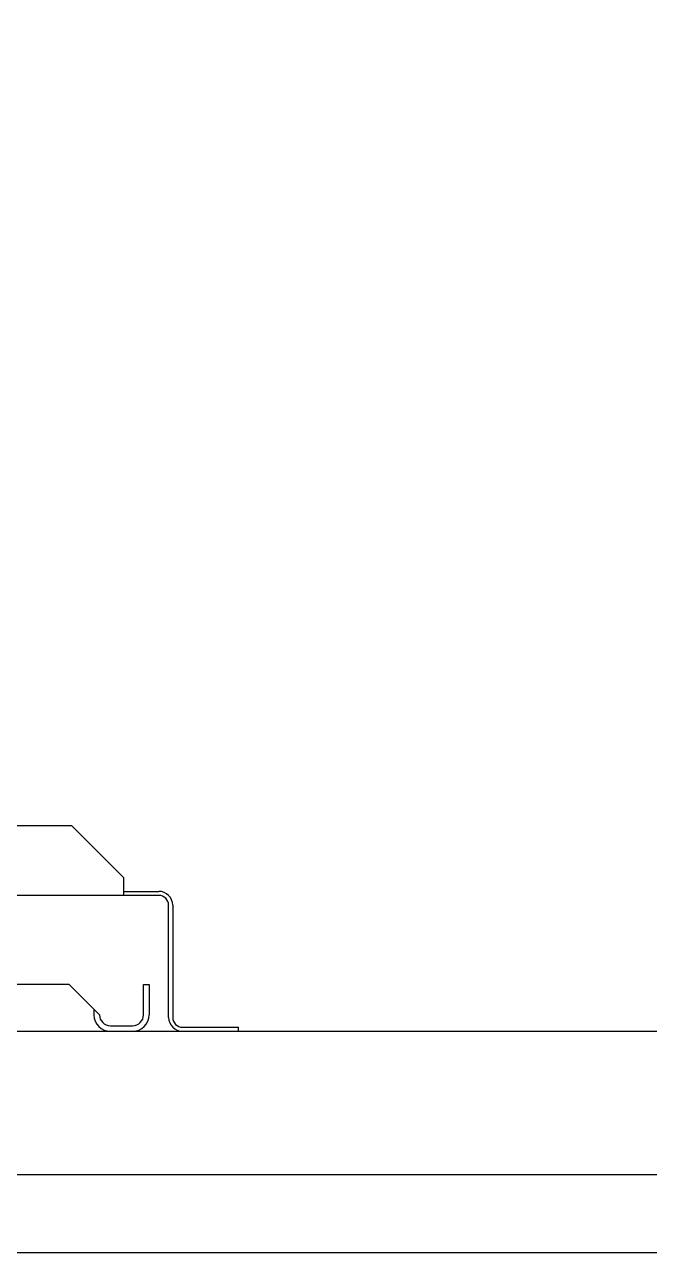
# Model space of a CAD drawing. Header units: millimetres. Extents: x 17891 to 32328, y 18593 to 29476.
# Drawn here: x 18298.71 to 18307.65, y 18973.5 to 18991.04 of the extents above; entities that cross this region are included whole.
import ezdxf

# ---------------------------------------------------------------- set-up
doc = ezdxf.new("R2010")
doc.units = ezdxf.units.MM
doc.header["$LTSCALE"] = 5
doc.layers.add('UNIT', color=6, linetype='Continuous')
doc.styles.add('SUBMITTAL', font='romans.shx', dxfattribs={"width": 0.75})
doc.dimstyles.new('SUBMITTAL', dxfattribs={"dimtxt": 0.09375, "dimasz": 0.09375, "dimexe": 0.03125, "dimexo": 0.0625, "dimgap": 0.0625, "dimtad": 0, "dimdec": 4, "dimzin": 4, "dimdsep": 46, "dimlunit": 4, "dimtxsty": 'SUBMITTAL', "dimcen": 0.09375, "dimclre": 6, "dimadec": 0, "dimazin": 0, "dimtfac": 1, "dimtdec": 0, "dimtofl": 0, "dimtmove": 0, "dimatfit": 3, "dimfxl": 0, "dimfrac": 2, "dimtolj": 1, "dimtzin": 4, "dimarcsym": 0})

msp = doc.modelspace()

# ---------------------------------------------------------------- linework, layer by layer
at = {"layer": 'UNIT'}
for p, q in [((18297.17, 18979.6008), (18299.3826, 18979.6008)), ((18299.3826, 18979.6008), (18300.1326, 18978.8508)), ((18300.1326, 18978.6008), (18300.1326, 18978.8508)), ((18300.6326, 18978.6008), (18297.458, 18978.6008)), ((18300.1326, 18978.6588), (18300.6326, 18978.6588)), ((18300.7736, 18976.8578), (18300.7736, 18978.4598)), ((18300.8316, 18978.4598), (18300.8316, 18976.8578)), ((18299.3514, 18977.3281), (18263.4459, 18977.3281)), ((18299.3514, 18977.3281), (18299.7845, 18976.895)), ((18300.4144, 18976.895), (18300.4144, 18977.3281)), ((18300.4144, 18977.3281), (18300.4931, 18977.3281)), ((18300.4931, 18977.3281), (18300.4931, 18976.895)), ((18299.7057, 18976.9737), (18299.7057, 18976.895)), ((18163.2736, 18976.6588), (18494.0177, 18976.6588)), ((18299.9419, 18976.7375), (18300.2569, 18976.7375)), ((18300.9726, 18976.7168), (18301.7736, 18976.7168)), ((18301.7736, 18976.6588), (18301.7736, 18976.7168)), ((18494.0177, 18974.6092), (18163.2736, 18974.6092)), ((18167.5236, 18973.4997), (18489.7677, 18973.4997))]:
    msp.add_line(p, q, dxfattribs=at)
for centre, radius, start, end in [((18300.6326, 18978.4598), 0.199, 0, 90), ((18300.6326, 18978.4598), 0.141, 0, 90), ((18299.9419, 18976.895), 0.2362, 180, 270), ((18299.9419, 18976.895), 0.1575, 180, 270), ((18300.2569, 18976.895), 0.2362, 270, 0), ((18300.2569, 18976.895), 0.1575, 270, 0), ((18300.9726, 18976.8578), 0.199, 180, 270), ((18300.9726, 18976.8578), 0.141, 180, 270)]:
    msp.add_arc(centre, radius, start, end, dxfattribs=at)

# ---------------------------------------------------------------- leaders
msp.add_leader([(18445.5453, 18980.8702), (18434.2138, 18999.1166), (18220.0241, 18999.1166)], dimstyle='SUBMITTAL', override={"dimscale": 36, "dimarcsym": 1}, dxfattribs=at)

doc.saveas('drawing.dxf')
